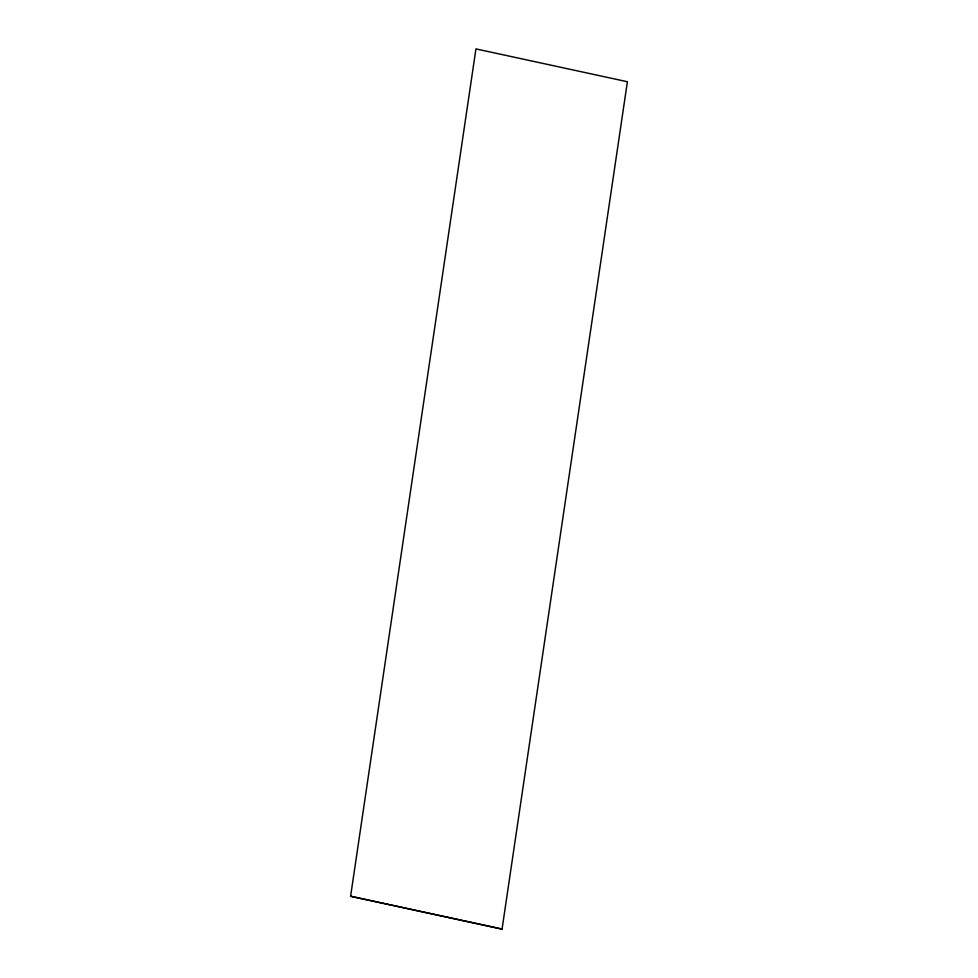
<?xml version="1.0" encoding="UTF-8"?>
<svg xmlns="http://www.w3.org/2000/svg" width="978" height="978" viewBox="0 0 978 978"><rect width="100%" height="100%" fill="white"/><g stroke="black" fill="none" stroke-linecap="round" stroke-linejoin="round"><path stroke-width="1.47" d="M350.601 896.264L475.944 48.9L627.399 81.736L502.056 929.1L350.601 896.264L502.056 929.1"/></g></svg>
